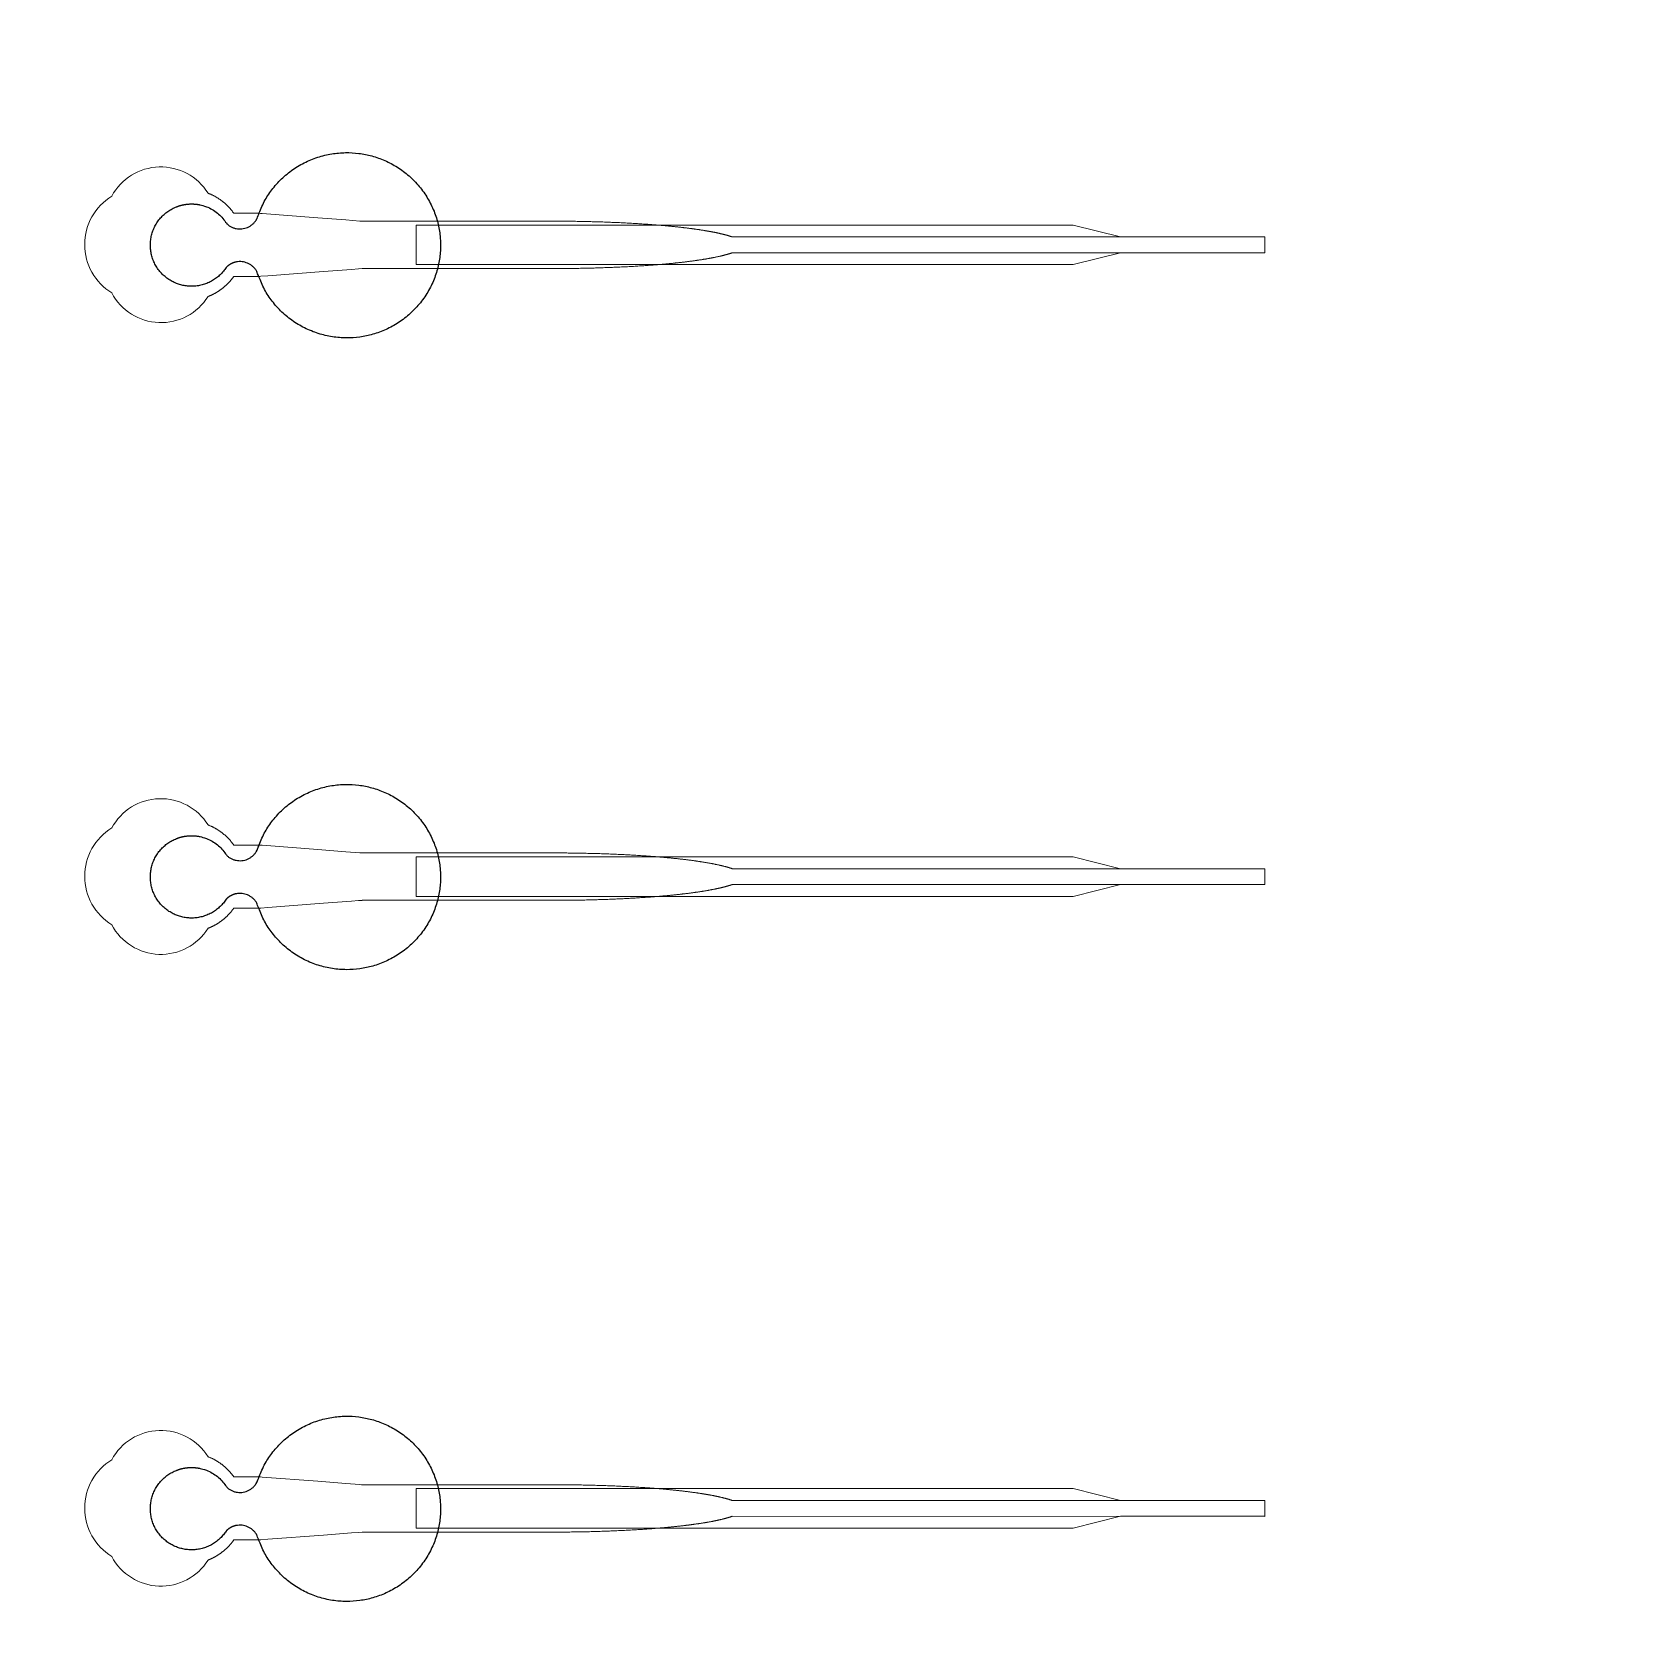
# Model space of a CAD drawing. Header units: inches. Extents: x -52997 to 52003, y -52254 to 52746.
# Drawn here: x 11659 to 16729, y -6398 to -1333 of the extents above; entities that cross this region are included whole.
import ezdxf

# ---------------------------------------------------------------- set-up
doc = ezdxf.new("R2010")
doc.units = ezdxf.units.IN
doc.header["$MEASUREMENT"] = 0
doc.layers.add('1', color=1, linetype='Continuous')
doc.layers.add('2', color=140, linetype='Continuous', lineweight=0)
doc.layers.add('3', color=90, linetype='Continuous', lineweight=0)

msp = doc.modelspace()

# ---------------------------------------------------------------- linework, layer by layer
at = {"layer": '1'}
for points in [[(-16283.4, -47485.7), (0, -47485.7), (16283.4, -47485.7, 5.999107)], [(-16250, -47285.7), (0, -47285.7), (16250, -47285.7, 5.986812)], [(-13685.8, -45485.7), (0, -45485.7), (13685.8, -45485.7, 6.794322)]]:
    msp.add_lwpolyline(points, format="xyb", close=True, dxfattribs=at)
msp.add_circle((-497.2, 245.8), 52500, dxfattribs=at)
for points in [[(12273.5, -2078.6), (12295.7, -2055.5), (12327.3, -2060.7), (12359, -2065.9), (12372.6, -2094.9), (12448, -2335.8), (12700, -2298.1), (12952, -2260.4), (12952.2, -2008.3), (12952.3, -1756.1), (12700.3, -1718.2), (12448.3, -1680.3), (12372.7, -1921.1), (12359.4, -1949.6), (12328.6, -1955.3), (12297.7, -1961.1), (12275.1, -1939.3), (12223.8, -1855.9), (12129.4, -1882), (12035, -1908.1), (12033.8, -2006), (12032.6, -2104), (12126.4, -2132.4), (12220.1, -2160.8), (12273.5, -2078.6)], [(12273.5, -4078.6), (12295.7, -4055.5), (12327.3, -4060.7), (12359, -4065.9), (12372.6, -4094.9), (12448, -4335.8), (12700, -4298.1), (12952, -4260.4), (12952.2, -4008.3), (12952.3, -3756.1), (12700.3, -3718.2), (12448.3, -3680.3), (12372.7, -3921.1), (12359.4, -3949.6), (12328.6, -3955.3), (12297.7, -3961.1), (12275.1, -3939.3), (12223.8, -3855.9), (12129.4, -3882), (12035, -3908.1), (12033.8, -4006), (12032.6, -4104), (12126.4, -4132.4), (12220.1, -4160.8), (12273.5, -4078.6)], [(12273.5, -6078.6), (12295.7, -6055.5), (12327.3, -6060.7), (12359, -6065.9), (12372.6, -6094.9), (12448, -6335.8), (12700, -6298.1), (12952, -6260.4), (12952.2, -6008.3), (12952.3, -5756.1), (12700.3, -5718.2), (12448.3, -5680.3), (12372.7, -5921.1), (12359.4, -5949.6), (12328.6, -5955.3), (12297.7, -5961.1), (12275.1, -5939.3), (12223.8, -5855.9), (12129.4, -5882), (12035, -5908.1), (12033.8, -6006), (12032.6, -6104), (12126.4, -6132.4), (12220.1, -6160.8), (12273.5, -6078.6)]]:
    msp.add_rational_spline(points, [1, 0.884783429184, 1, 0.884783429184, 1, 0.758252289935, 1, 0.758252289935, 1, 0.758252289935, 1, 0.758252289935, 1, 0.888941908896, 1, 0.888941908896, 1, 0.79946124759, 1, 0.79946124759, 1, 0.79946124759, 1, 0.79946124759, 1], degree=2, knots=[0, 0, 0, 0.969535, 0.969535, 1.939069, 1.939069, 3.359405, 3.359405, 4.779741, 4.779741, 6.200078, 6.200078, 7.620414, 7.620414, 8.571947, 8.571947, 9.52348, 9.52348, 10.812277, 10.812277, 12.101074, 12.101074, 13.389871, 13.389871, 14.678668, 14.678668, 14.678668], dxfattribs=at)
at = {"layer": '2'}
for points in [[(-16283.4, -47485.7), (0, -47485.7), (16283.4, -47485.7, 5.999107)], [(-16250, -47285.7), (0, -47285.7), (16250, -47285.7, 5.986812)], [(-13685.8, -45485.7), (0, -45485.7), (13685.8, -45485.7, 6.794322)], [(12216.2, -2170.4), (12216.5, -2170.3), (12217.4, -2170), (12218.2, -2169.7), (12219.1, -2169.3), (12219.9, -2169), (12220.8, -2168.6), (12221.6, -2168.3), (12222.5, -2167.9), (12223.3, -2167.5), (12224.2, -2167.2), (12225, -2166.8), (12225.9, -2166.4), (12226.7, -2166), (12227.6, -2165.6), (12228.5, -2165.2), (12229.3, -2164.8), (12230.2, -2164.4), (12231, -2163.9), (12231.9, -2163.5), (12232.7, -2163.1), (12233.6, -2162.6), (12234.5, -2162.2), (12235.3, -2161.7), (12236.2, -2161.3), (12237, -2160.8), (12237.9, -2160.3), (12238.8, -2159.9), (12239.6, -2159.4), (12240.5, -2158.9), (12241.3, -2158.4), (12242.2, -2157.9), (12243, -2157.4), (12243.9, -2156.9), (12244.7, -2156.4), (12245.6, -2155.8), (12246.4, -2155.3), (12247.3, -2154.8), (12248.1, -2154.2), (12249, -2153.7), (12249.8, -2153.1), (12250.6, -2152.6), (12251.5, -2152), (12252.3, -2151.4), (12253.1, -2150.9), (12254, -2150.3), (12254.8, -2149.7), (12255.6, -2149.1), (12256.5, -2148.5), (12257.3, -2147.9), (12258.1, -2147.3), (12258.9, -2146.7), (12259.7, -2146.1), (12260.5, -2145.5), (12261.3, -2144.8), (12262.2, -2144.2), (12263, -2143.6), (12263.8, -2142.9), (12264.5, -2142.3), (12265.3, -2141.7), (12266.1, -2141), (12266.9, -2140.4), (12267.7, -2139.7), (12268.5, -2139), (12269.2, -2138.4), (12270, -2137.7), (12270.8, -2137), (12271.5, -2136.3), (12272.3, -2135.7), (12273, -2135), (12273.8, -2134.3), (12274.5, -2133.6), (12275.3, -2132.9), (12276, -2132.2), (12276.7, -2131.5), (12277.5, -2130.8), (12278.2, -2130.1), (12278.9, -2129.3), (12279.6, -2128.6), (12280.3, -2127.9), (12281, -2127.2), (12281.7, -2126.4), (12282.4, -2125.7), (12283.1, -2125), (12283.8, -2124.3), (12284.4, -2123.5), (12285.1, -2122.8), (12285.8, -2122), (12286.4, -2121.3), (12287.1, -2120.5), (12287.7, -2119.8), (12288.3, -2119), (12289, -2118.3), (12289.6, -2117.5), (12290.2, -2116.8), (12290.8, -2116), (12291.5, -2115.3), (12292.1, -2114.5), (12292.7, -2113.7), (12293.2, -2113), (12293.8, -2112.2), (12294.4, -2111.4), (12295, -2110.7), (12295.5, -2109.9), (12296.1, -2109.1), (12296.7, -2108.4), (12297.2, -2107.6), (12297.7, -2106.8), (12341.3, -2106.8), (12363.1, -2106.8), (12374, -2106.8), (12376.8, -2106.8), (12378.1, -2106.8), (12378.2, -2106.8), (12378.2, -2106.8), (12378.2, -2106.8), (12378.2, -2106.8), (12378.2, -2106.8), (12378.3, -2106.8), (12378.6, -2106.8), (12379.3, -2106.7), (12380.7, -2106.6), (12383.5, -2106.4), (12405.5, -2104.7), (12582.2, -2091.2), (12670.5, -2084.4), (12692.6, -2082.7), (12703.6, -2081.9), (12704, -2081.8), (12704.1, -2081.8), (12704.1, -2081.8), (12704.1, -2081.8), (12704.2, -2081.8), (12704.6, -2081.8), (12965.1, -2081.8), (12971.4, -2081.8), (12984, -2081.8), (13084.5, -2081.8), (13285.5, -2081.8), (13298.1, -2081.8), (13304.3, -2081.8), (13307.5, -2081.8), (13309.1, -2081.8), (13309.4, -2081.8), (13309.6, -2081.8), (13309.7, -2081.8), (13309.8, -2081.8), (13309.8, -2081.8), (13309.8, -2081.8), (13310.4, -2081.8), (13315, -2081.8), (13319.6, -2081.8), (13324.2, -2081.8), (13328.8, -2081.8), (13333.5, -2081.8), (13338.1, -2081.7), (13342.8, -2081.7), (13347.5, -2081.7), (13352.2, -2081.6), (13356.9, -2081.6), (13361.6, -2081.6), (13366.3, -2081.5), (13371.1, -2081.4), (13375.8, -2081.4), (13380.6, -2081.3), (13385.3, -2081.2), (13390.1, -2081.2), (13394.9, -2081.1), (13399.6, -2081), (13404.4, -2080.9), (13409.2, -2080.8), (13414, -2080.7), (13418.8, -2080.6), (13423.6, -2080.5), (13428.5, -2080.3), (13433.3, -2080.2), (13438.1, -2080.1), (13442.9, -2080), (13447.8, -2079.8), (13452.6, -2079.7), (13457.4, -2079.5), (13462.3, -2079.4), (13467.1, -2079.2), (13471.9, -2079), (13476.8, -2078.9), (13481.6, -2078.7), (13486.4, -2078.5), (13491.2, -2078.3), (13496.1, -2078.1), (13500.9, -2077.9), (13505.7, -2077.7), (13510.5, -2077.5), (13515.3, -2077.3), (13520.1, -2077.1), (13524.9, -2076.8), (13529.7, -2076.6), (13534.5, -2076.4), (13539.2, -2076.1), (13544, -2075.9), (13548.7, -2075.6), (13553.5, -2075.4), (13558.2, -2075.1), (13562.9, -2074.8), (13567.6, -2074.6), (13572.3, -2074.3), (13577, -2074), (13581.7, -2073.7), (13586.3, -2073.4), (13591, -2073.1), (13595.6, -2072.8), (13600.2, -2072.5), (13604.8, -2072.1), (13609.4, -2071.8), (13611.6, -2071.6), (13613.9, -2071.5), (13616.2, -2071.3), (13618.5, -2071.1), (13620.7, -2071), (13623, -2070.8), (13625.2, -2070.6), (13627.5, -2070.5), (13629.7, -2070.3), (13631.9, -2070.1), (13634.2, -2069.9), (13636.4, -2069.7), (13638.6, -2069.6), (13640.8, -2069.4), (13643.1, -2069.2), (13645.3, -2069), (13647.5, -2068.8), (13649.6, -2068.6), (13651.8, -2068.5), (13654, -2068.3), (13656.2, -2068.1), (13658.4, -2067.9), (13660.5, -2067.7), (13662.7, -2067.5), (13664.8, -2067.3), (13667, -2067.1), (13669.1, -2066.9), (13671.2, -2066.7), (13673.4, -2066.5), (13675.5, -2066.3), (13677.6, -2066.1), (13679.7, -2065.9), (13681.8, -2065.7), (13683.9, -2065.5), (13686, -2065.3), (13688.1, -2065.1), (13690.1, -2064.8), (13692.2, -2064.6), (13694.2, -2064.4), (13696.3, -2064.2), (13698.3, -2064), (13700.4, -2063.8), (13702.4, -2063.5), (13704.4, -2063.3), (13706.4, -2063.1), (13708.4, -2062.9), (13710.4, -2062.7), (13712.4, -2062.4), (13714.4, -2062.2), (13716.4, -2062), (13718.3, -2061.8), (13720.3, -2061.5), (13722.2, -2061.3), (13724.2, -2061.1), (13726.1, -2060.8), (13728, -2060.6), (13729.9, -2060.4), (13731.9, -2060.1), (13733.8, -2059.9), (13735.6, -2059.7), (13737.5, -2059.4), (13739.4, -2059.2), (13741.3, -2058.9), (13743.1, -2058.7), (13745, -2058.5), (13746.8, -2058.2), (13748.6, -2058), (13750.5, -2057.7), (13752.3, -2057.5), (13754.1, -2057.2), (13755.9, -2057), (13757.7, -2056.7), (13759.4, -2056.5), (13761.2, -2056.2), (13763, -2056), (13764.7, -2055.7), (13766.4, -2055.5), (13768.2, -2055.2), (13769.9, -2055), (13771.6, -2054.7), (13773.3, -2054.5), (13775, -2054.2), (13776.7, -2053.9), (13778.4, -2053.7), (13780, -2053.4), (13781.7, -2053.2), (13783.3, -2052.9), (13784.9, -2052.6), (13786.6, -2052.4), (13788.2, -2052.1), (13789.8, -2051.8), (13791.4, -2051.6), (13793, -2051.3), (13794.5, -2051), (13796.1, -2050.8), (13797.7, -2050.5), (13799.2, -2050.2), (13800.7, -2050), (13802.3, -2049.7), (13803.8, -2049.4), (13805.3, -2049.1), (13806.8, -2048.9), (13808.2, -2048.6), (13809.7, -2048.3), (13811.2, -2048), (13812.6, -2047.8), (13814.1, -2047.5), (13815.5, -2047.2), (13816.9, -2046.9), (13818.3, -2046.6), (13819.7, -2046.4), (13821.1, -2046.1), (13822.5, -2045.8), (13823.8, -2045.5), (13825.2, -2045.2), (13826.5, -2044.9), (13827.9, -2044.7), (13829.2, -2044.4), (13830.5, -2044.1), (13831.8, -2043.8), (13833.1, -2043.5), (13834.4, -2043.2), (13835.6, -2043), (13836.9, -2042.7), (13838.2, -2042.4), (13839.4, -2042.1), (13840.6, -2041.8), (13841.8, -2041.5), (13843, -2041.2), (13844.2, -2040.9), (13845.4, -2040.6), (13846.6, -2040.3), (13847.7, -2040.1), (13848.9, -2039.8), (13850, -2039.5), (13851.2, -2039.2), (13852.3, -2038.9), (13853.4, -2038.6), (13854.5, -2038.3), (13855.5, -2038), (13856.6, -2037.7), (13857.7, -2037.4), (13858.7, -2037.1), (13859.8, -2036.8), (13860.8, -2036.5), (13861.8, -2036.2), (13862.8, -2035.9), (13863.8, -2035.6), (13864.8, -2035.3), (13865.8, -2035), (13866.7, -2034.7), (13867.7, -2034.4), (13868.6, -2034.1), (13869.5, -2033.8), (13870.5, -2033.5), (13871.4, -2033.2), (13872.3, -2032.9), (13873.1, -2032.6), (13874, -2032.3), (13875.4, -2031.9), (15561.1, -2032), (15561.1, -1981.8), (13875.5, -1981.8), (13875.2, -1981.7), (13874.4, -1981.4), (13873.5, -1981.1), (13872.6, -1980.8), (13871.7, -1980.5), (13870.8, -1980.2), (13869.9, -1979.9), (13869, -1979.6), (13868, -1979.3), (13867.1, -1979), (13866.1, -1978.7), (13865.1, -1978.4), (13864.2, -1978.1), (13863.2, -1977.8), (13862.2, -1977.5), (13861.1, -1977.2), (13860.1, -1976.9), (13859.1, -1976.6), (13858, -1976.3), (13857, -1976.1), (13855.9, -1975.8), (13854.8, -1975.5), (13853.7, -1975.2), (13852.6, -1974.9), (13851.5, -1974.6), (13850.4, -1974.3), (13849.2, -1974), (13848.1, -1973.7), (13846.9, -1973.4), (13845.8, -1973.1), (13844.6, -1972.8), (13843.4, -1972.5), (13842.2, -1972.2), (13841, -1971.9), (13839.7, -1971.7), (13838.5, -1971.4), (13837.3, -1971.1), (13836, -1970.8), (13834.7, -1970.5), (13833.5, -1970.2), (13832.2, -1969.9), (13830.9, -1969.6), (13829.6, -1969.4), (13828.2, -1969.1), (13826.9, -1968.8), (13825.6, -1968.5), (13824.2, -1968.2), (13822.8, -1967.9), (13821.5, -1967.7), (13820.1, -1967.4), (13818.7, -1967.1), (13817.3, -1966.8), (13815.8, -1966.5), (13814.4, -1966.3), (13813, -1966), (13811.5, -1965.7), (13810.1, -1965.4), (13808.6, -1965.1), (13807.1, -1964.9), (13805.6, -1964.6), (13804.1, -1964.3), (13802.6, -1964), (13801.1, -1963.8), (13799.5, -1963.5), (13798, -1963.2), (13796.5, -1963), (13794.9, -1962.7), (13793.3, -1962.4), (13791.7, -1962.2), (13790.1, -1961.9), (13788.5, -1961.6), (13786.9, -1961.4), (13785.3, -1961.1), (13783.7, -1960.8), (13782, -1960.6), (13780.4, -1960.3), (13778.7, -1960), (13777, -1959.8), (13775.4, -1959.5), (13773.7, -1959.3), (13772, -1959), (13770.3, -1958.7), (13768.5, -1958.5), (13766.8, -1958.2), (13765.1, -1958), (13763.3, -1957.7), (13761.6, -1957.5), (13759.8, -1957.2), (13758, -1957), (13756.2, -1956.7), (13754.4, -1956.5), (13752.6, -1956.2), (13750.8, -1956), (13749, -1955.7), (13747.2, -1955.5), (13745.3, -1955.2), (13743.5, -1955), (13741.6, -1954.8), (13739.8, -1954.5), (13737.9, -1954.3), (13736, -1954), (13734.1, -1953.8), (13732.2, -1953.6), (13730.3, -1953.3), (13728.4, -1953.1), (13726.5, -1952.9), (13724.6, -1952.6), (13722.6, -1952.4), (13720.7, -1952.2), (13718.7, -1951.9), (13716.8, -1951.7), (13714.8, -1951.5), (13712.8, -1951.3), (13710.8, -1951), (13708.8, -1950.8), (13706.8, -1950.6), (13704.8, -1950.4), (13702.8, -1950.2), (13700.8, -1949.9), (13698.8, -1949.7), (13696.7, -1949.5), (13694.7, -1949.3), (13692.6, -1949.1), (13690.6, -1948.9), (13688.5, -1948.7), (13686.4, -1948.4), (13684.3, -1948.2), (13682.3, -1948), (13680.2, -1947.8), (13678.1, -1947.6), (13675.9, -1947.4), (13673.8, -1947.2), (13671.7, -1947), (13669.6, -1946.8), (13667.5, -1946.6), (13665.3, -1946.4), (13663.2, -1946.2), (13661, -1946), (13658.9, -1945.8), (13656.7, -1945.6), (13654.5, -1945.4), (13652.3, -1945.3), (13650.2, -1945.1), (13648, -1944.9), (13645.8, -1944.7), (13643.6, -1944.5), (13641.4, -1944.3), (13639.2, -1944.1), (13637, -1944), (13634.7, -1943.8), (13632.5, -1943.6), (13630.3, -1943.4), (13628, -1943.2), (13625.8, -1943.1), (13623.6, -1942.9), (13621.3, -1942.7), (13619.1, -1942.6), (13616.8, -1942.4), (13614.5, -1942.2), (13612.3, -1942.1), (13607.7, -1941.7), (13603.1, -1941.4), (13598.6, -1941.1), (13594, -1940.8), (13589.3, -1940.5), (13584.7, -1940.2), (13580.1, -1939.9), (13575.4, -1939.6), (13570.7, -1939.3), (13566.1, -1939), (13561.4, -1938.7), (13556.7, -1938.5), (13551.9, -1938.2), (13547.2, -1937.9), (13542.5, -1937.7), (13537.7, -1937.5), (13533, -1937.2), (13528.2, -1937), (13523.4, -1936.7), (13518.7, -1936.5), (13513.9, -1936.3), (13509.1, -1936.1), (13504.3, -1935.9), (13499.5, -1935.7), (13494.7, -1935.5), (13489.9, -1935.3), (13485.1, -1935.1), (13480.3, -1934.9), (13475.5, -1934.7), (13470.7, -1934.6), (13465.9, -1934.4), (13461.1, -1934.3), (13456.3, -1934.1), (13451.4, -1933.9), (13446.6, -1933.8), (13441.8, -1933.7), (13437, -1933.5), (13432.2, -1933.4), (13427.4, -1933.3), (13422.7, -1933.2), (13417.9, -1933.1), (13413.1, -1932.9), (13408.3, -1932.8), (13403.6, -1932.8), (13398.8, -1932.7), (13394, -1932.6), (13389.3, -1932.5), (13384.6, -1932.4), (13379.8, -1932.3), (13375.1, -1932.3), (13370.4, -1932.2), (13365.7, -1932.2), (13361, -1932.1), (13356.3, -1932.1), (13351.7, -1932), (13347, -1932), (13342.3, -1931.9), (13337.7, -1931.9), (13333.1, -1931.9), (13328.5, -1931.9), (13323.9, -1931.9), (13321.6, -1931.8), (13321, -1931.8), (13320.7, -1931.8), (13320.6, -1931.8), (13320.4, -1931.8), (13318.8, -1931.8), (13312.4, -1931.8), (13299.7, -1931.8), (13248.7, -1931.8), (13044.8, -1931.8), (12993.8, -1931.8), (12968.3, -1931.8), (12961.9, -1931.8), (12960.3, -1931.8), (12704.5, -1931.8), (12704.1, -1931.8), (12704.1, -1931.8), (12704.1, -1931.8), (12704, -1931.8), (12703.9, -1931.8), (12703.6, -1931.8), (12702.2, -1931.7), (12696.7, -1931.3), (12652.5, -1927.9), (12564.2, -1921.1), (12387.6, -1907.6), (12382, -1907.1), (12379.3, -1906.9), (12378.6, -1906.9), (12378.2, -1906.8), (12378.2, -1906.8), (12378.2, -1906.8), (12378.2, -1906.8), (12378.2, -1906.8), (12378.1, -1906.8), (12378.1, -1906.8), (12377.8, -1906.8), (12375, -1906.8), (12369.6, -1906.8), (12358.7, -1906.8), (12336.9, -1906.8), (12315.1, -1906.8), (12304.2, -1906.8), (12298.8, -1906.8), (12298.1, -1906.8), (12297.9, -1906.8), (12297.8, -1906.8), (12297.8, -1906.8), (12297.8, -1906.8), (12297.7, -1906.8), (12297.7, -1906.8), (12297.3, -1906.2), (12296.5, -1905.1), (12295.7, -1904), (12294.9, -1902.9), (12294.1, -1901.8), (12293.2, -1900.6), (12292.4, -1899.5), (12291.5, -1898.4), (12290.6, -1897.3), (12289.7, -1896.2), (12288.8, -1895.1), (12287.9, -1894), (12286.9, -1892.9), (12286, -1891.8), (12285, -1890.7), (12284, -1889.6), (12283, -1888.5), (12282, -1887.5), (12281, -1886.4), (12280, -1885.3), (12279, -1884.3), (12277.9, -1883.2), (12276.8, -1882.2), (12275.8, -1881.1), (12274.7, -1880.1), (12273.6, -1879), (12272.5, -1878), (12271.3, -1877), (12270.2, -1876), (12269.1, -1875), (12267.9, -1874), (12266.7, -1873), (12265.6, -1872), (12264.4, -1871), (12263.2, -1870.1), (12262, -1869.1), (12260.7, -1868.2), (12259.5, -1867.2), (12258.3, -1866.3), (12257, -1865.4), (12255.8, -1864.5), (12254.5, -1863.6), (12253.2, -1862.7), (12251.9, -1861.8), (12250.6, -1861), (12249.3, -1860.1), (12248, -1859.3), (12246.7, -1858.4), (12245.4, -1857.6), (12244, -1856.8), (12242.7, -1856), (12241.3, -1855.2), (12240, -1854.4), (12238.6, -1853.6), (12237.3, -1852.9), (12235.9, -1852.1), (12234.5, -1851.4), (12233.1, -1850.7), (12231.7, -1850), (12230.3, -1849.3), (12228.9, -1848.6), (12227.5, -1848), (12226.1, -1847.3), (12224.7, -1846.7), (12223.2, -1846.1), (12221.8, -1845.5), (12220.4, -1844.9), (12219, -1844.3), (12217.5, -1843.7), (12216.3, -1843.2, 0.576044), (11911.7, -1852.6, 0.560065), (11911.7, -2159.1, 0.578435)], [(12216.2, -4170.4), (12216.5, -4170.3), (12217.4, -4170), (12218.2, -4169.7), (12219.1, -4169.3), (12219.9, -4169), (12220.8, -4168.6), (12221.6, -4168.3), (12222.5, -4167.9), (12223.3, -4167.5), (12224.2, -4167.2), (12225, -4166.8), (12225.9, -4166.4), (12226.7, -4166), (12227.6, -4165.6), (12228.5, -4165.2), (12229.3, -4164.8), (12230.2, -4164.4), (12231, -4163.9), (12231.9, -4163.5), (12232.7, -4163.1), (12233.6, -4162.6), (12234.5, -4162.2), (12235.3, -4161.7), (12236.2, -4161.3), (12237, -4160.8), (12237.9, -4160.3), (12238.8, -4159.9), (12239.6, -4159.4), (12240.5, -4158.9), (12241.3, -4158.4), (12242.2, -4157.9), (12243, -4157.4), (12243.9, -4156.9), (12244.7, -4156.4), (12245.6, -4155.8), (12246.4, -4155.3), (12247.3, -4154.8), (12248.1, -4154.2), (12249, -4153.7), (12249.8, -4153.1), (12250.6, -4152.6), (12251.5, -4152), (12252.3, -4151.4), (12253.1, -4150.9), (12254, -4150.3), (12254.8, -4149.7), (12255.6, -4149.1), (12256.5, -4148.5), (12257.3, -4147.9), (12258.1, -4147.3), (12258.9, -4146.7), (12259.7, -4146.1), (12260.5, -4145.5), (12261.3, -4144.8), (12262.2, -4144.2), (12263, -4143.6), (12263.8, -4142.9), (12264.5, -4142.3), (12265.3, -4141.7), (12266.1, -4141), (12266.9, -4140.4), (12267.7, -4139.7), (12268.5, -4139), (12269.2, -4138.4), (12270, -4137.7), (12270.8, -4137), (12271.5, -4136.3), (12272.3, -4135.7), (12273, -4135), (12273.8, -4134.3), (12274.5, -4133.6), (12275.3, -4132.9), (12276, -4132.2), (12276.7, -4131.5), (12277.5, -4130.8), (12278.2, -4130.1), (12278.9, -4129.3), (12279.6, -4128.6), (12280.3, -4127.9), (12281, -4127.2), (12281.7, -4126.4), (12282.4, -4125.7), (12283.1, -4125), (12283.8, -4124.3), (12284.4, -4123.5), (12285.1, -4122.8), (12285.8, -4122), (12286.4, -4121.3), (12287.1, -4120.5), (12287.7, -4119.8), (12288.3, -4119), (12289, -4118.3), (12289.6, -4117.5), (12290.2, -4116.8), (12290.8, -4116), (12291.5, -4115.3), (12292.1, -4114.5), (12292.7, -4113.7), (12293.2, -4113), (12293.8, -4112.2), (12294.4, -4111.4), (12295, -4110.7), (12295.5, -4109.9), (12296.1, -4109.1), (12296.7, -4108.4), (12297.2, -4107.6), (12297.7, -4106.8), (12341.3, -4106.8), (12363.1, -4106.8), (12374, -4106.8), (12376.8, -4106.8), (12378.1, -4106.8), (12378.2, -4106.8), (12378.2, -4106.8), (12378.2, -4106.8), (12378.2, -4106.8), (12378.2, -4106.8), (12378.3, -4106.8), (12378.6, -4106.8), (12379.3, -4106.7), (12380.7, -4106.6), (12383.5, -4106.4), (12405.5, -4104.7), (12582.2, -4091.2), (12670.5, -4084.4), (12692.6, -4082.7), (12703.6, -4081.9), (12704, -4081.8), (12704.1, -4081.8), (12704.1, -4081.8), (12704.1, -4081.8), (12704.2, -4081.8), (12704.6, -4081.8), (12965.1, -4081.8), (12971.4, -4081.8), (12984, -4081.8), (13084.5, -4081.8), (13285.5, -4081.8), (13298.1, -4081.8), (13304.3, -4081.8), (13307.5, -4081.8), (13309.1, -4081.8), (13309.4, -4081.8), (13309.6, -4081.8), (13309.7, -4081.8), (13309.8, -4081.8), (13309.8, -4081.8), (13309.8, -4081.8), (13310.4, -4081.8), (13315, -4081.8), (13319.6, -4081.8), (13324.2, -4081.8), (13328.8, -4081.8), (13333.5, -4081.8), (13338.1, -4081.7), (13342.8, -4081.7), (13347.5, -4081.7), (13352.2, -4081.6), (13356.9, -4081.6), (13361.6, -4081.6), (13366.3, -4081.5), (13371.1, -4081.4), (13375.8, -4081.4), (13380.6, -4081.3), (13385.3, -4081.2), (13390.1, -4081.2), (13394.9, -4081.1), (13399.6, -4081), (13404.4, -4080.9), (13409.2, -4080.8), (13414, -4080.7), (13418.8, -4080.6), (13423.6, -4080.5), (13428.5, -4080.3), (13433.3, -4080.2), (13438.1, -4080.1), (13442.9, -4080), (13447.8, -4079.8), (13452.6, -4079.7), (13457.4, -4079.5), (13462.3, -4079.4), (13467.1, -4079.2), (13471.9, -4079), (13476.8, -4078.9), (13481.6, -4078.7), (13486.4, -4078.5), (13491.2, -4078.3), (13496.1, -4078.1), (13500.9, -4077.9), (13505.7, -4077.7), (13510.5, -4077.5), (13515.3, -4077.3), (13520.1, -4077.1), (13524.9, -4076.8), (13529.7, -4076.6), (13534.5, -4076.4), (13539.2, -4076.1), (13544, -4075.9), (13548.7, -4075.6), (13553.5, -4075.4), (13558.2, -4075.1), (13562.9, -4074.8), (13567.6, -4074.6), (13572.3, -4074.3), (13577, -4074), (13581.7, -4073.7), (13586.3, -4073.4), (13591, -4073.1), (13595.6, -4072.8), (13600.2, -4072.5), (13604.8, -4072.1), (13609.4, -4071.8), (13611.6, -4071.6), (13613.9, -4071.5), (13616.2, -4071.3), (13618.5, -4071.1), (13620.7, -4071), (13623, -4070.8), (13625.2, -4070.6), (13627.5, -4070.5), (13629.7, -4070.3), (13631.9, -4070.1), (13634.2, -4069.9), (13636.4, -4069.7), (13638.6, -4069.6), (13640.8, -4069.4), (13643.1, -4069.2), (13645.3, -4069), (13647.5, -4068.8), (13649.6, -4068.6), (13651.8, -4068.5), (13654, -4068.3), (13656.2, -4068.1), (13658.4, -4067.9), (13660.5, -4067.7), (13662.7, -4067.5), (13664.8, -4067.3), (13667, -4067.1), (13669.1, -4066.9), (13671.2, -4066.7), (13673.4, -4066.5), (13675.5, -4066.3), (13677.6, -4066.1), (13679.7, -4065.9), (13681.8, -4065.7), (13683.9, -4065.5), (13686, -4065.3), (13688.1, -4065.1), (13690.1, -4064.8), (13692.2, -4064.6), (13694.2, -4064.4), (13696.3, -4064.2), (13698.3, -4064), (13700.4, -4063.8), (13702.4, -4063.5), (13704.4, -4063.3), (13706.4, -4063.1), (13708.4, -4062.9), (13710.4, -4062.7), (13712.4, -4062.4), (13714.4, -4062.2), (13716.4, -4062), (13718.3, -4061.8), (13720.3, -4061.5), (13722.2, -4061.3), (13724.2, -4061.1), (13726.1, -4060.8), (13728, -4060.6), (13729.9, -4060.4), (13731.9, -4060.1), (13733.8, -4059.9), (13735.6, -4059.7), (13737.5, -4059.4), (13739.4, -4059.2), (13741.3, -4058.9), (13743.1, -4058.7), (13745, -4058.5), (13746.8, -4058.2), (13748.6, -4058), (13750.5, -4057.7), (13752.3, -4057.5), (13754.1, -4057.2), (13755.9, -4057), (13757.7, -4056.7), (13759.4, -4056.5), (13761.2, -4056.2), (13763, -4056), (13764.7, -4055.7), (13766.4, -4055.5), (13768.2, -4055.2), (13769.9, -4055), (13771.6, -4054.7), (13773.3, -4054.5), (13775, -4054.2), (13776.7, -4053.9), (13778.4, -4053.7), (13780, -4053.4), (13781.7, -4053.2), (13783.3, -4052.9), (13784.9, -4052.6), (13786.6, -4052.4), (13788.2, -4052.1), (13789.8, -4051.8), (13791.4, -4051.6), (13793, -4051.3), (13794.5, -4051), (13796.1, -4050.8), (13797.7, -4050.5), (13799.2, -4050.2), (13800.7, -4050), (13802.3, -4049.7), (13803.8, -4049.4), (13805.3, -4049.1), (13806.8, -4048.9), (13808.2, -4048.6), (13809.7, -4048.3), (13811.2, -4048), (13812.6, -4047.8), (13814.1, -4047.5), (13815.5, -4047.2), (13816.9, -4046.9), (13818.3, -4046.6), (13819.7, -4046.4), (13821.1, -4046.1), (13822.5, -4045.8), (13823.8, -4045.5), (13825.2, -4045.2), (13826.5, -4044.9), (13827.9, -4044.7), (13829.2, -4044.4), (13830.5, -4044.1), (13831.8, -4043.8), (13833.1, -4043.5), (13834.4, -4043.2), (13835.6, -4043), (13836.9, -4042.7), (13838.2, -4042.4), (13839.4, -4042.1), (13840.6, -4041.8), (13841.8, -4041.5), (13843, -4041.2), (13844.2, -4040.9), (13845.4, -4040.6), (13846.6, -4040.3), (13847.7, -4040.1), (13848.9, -4039.8), (13850, -4039.5), (13851.2, -4039.2), (13852.3, -4038.9), (13853.4, -4038.6), (13854.5, -4038.3), (13855.5, -4038), (13856.6, -4037.7), (13857.7, -4037.4), (13858.7, -4037.1), (13859.8, -4036.8), (13860.8, -4036.5), (13861.8, -4036.2), (13862.8, -4035.9), (13863.8, -4035.6), (13864.8, -4035.3), (13865.8, -4035), (13866.7, -4034.7), (13867.7, -4034.4), (13868.6, -4034.1), (13869.5, -4033.8), (13870.5, -4033.5), (13871.4, -4033.2), (13872.3, -4032.9), (13873.1, -4032.6), (13874, -4032.3), (13875.4, -4031.9), (15561.1, -4032), (15561.1, -3981.8), (13875.5, -3981.8), (13875.2, -3981.7), (13874.4, -3981.4), (13873.5, -3981.1), (13872.6, -3980.8), (13871.7, -3980.5), (13870.8, -3980.2), (13869.9, -3979.9), (13869, -3979.6), (13868, -3979.3), (13867.1, -3979), (13866.1, -3978.7), (13865.1, -3978.4), (13864.2, -3978.1), (13863.2, -3977.8), (13862.2, -3977.5), (13861.1, -3977.2), (13860.1, -3976.9), (13859.1, -3976.6), (13858, -3976.3), (13857, -3976.1), (13855.9, -3975.8), (13854.8, -3975.5), (13853.7, -3975.2), (13852.6, -3974.9), (13851.5, -3974.6), (13850.4, -3974.3), (13849.2, -3974), (13848.1, -3973.7), (13846.9, -3973.4), (13845.8, -3973.1), (13844.6, -3972.8), (13843.4, -3972.5), (13842.2, -3972.2), (13841, -3971.9), (13839.7, -3971.7), (13838.5, -3971.4), (13837.3, -3971.1), (13836, -3970.8), (13834.7, -3970.5), (13833.5, -3970.2), (13832.2, -3969.9), (13830.9, -3969.6), (13829.6, -3969.4), (13828.2, -3969.1), (13826.9, -3968.8), (13825.6, -3968.5), (13824.2, -3968.2), (13822.8, -3967.9), (13821.5, -3967.7), (13820.1, -3967.4), (13818.7, -3967.1), (13817.3, -3966.8), (13815.8, -3966.5), (13814.4, -3966.3), (13813, -3966), (13811.5, -3965.7), (13810.1, -3965.4), (13808.6, -3965.1), (13807.1, -3964.9), (13805.6, -3964.6), (13804.1, -3964.3), (13802.6, -3964), (13801.1, -3963.8), (13799.5, -3963.5), (13798, -3963.2), (13796.5, -3963), (13794.9, -3962.7), (13793.3, -3962.4), (13791.7, -3962.2), (13790.1, -3961.9), (13788.5, -3961.6), (13786.9, -3961.4), (13785.3, -3961.1), (13783.7, -3960.8), (13782, -3960.6), (13780.4, -3960.3), (13778.7, -3960), (13777, -3959.8), (13775.4, -3959.5), (13773.7, -3959.3), (13772, -3959), (13770.3, -3958.7), (13768.5, -3958.5), (13766.8, -3958.2), (13765.1, -3958), (13763.3, -3957.7), (13761.6, -3957.5), (13759.8, -3957.2), (13758, -3957), (13756.2, -3956.7), (13754.4, -3956.5), (13752.6, -3956.2), (13750.8, -3956), (13749, -3955.7), (13747.2, -3955.5), (13745.3, -3955.2), (13743.5, -3955), (13741.6, -3954.8), (13739.8, -3954.5), (13737.9, -3954.3), (13736, -3954), (13734.1, -3953.8), (13732.2, -3953.6), (13730.3, -3953.3), (13728.4, -3953.1), (13726.5, -3952.9), (13724.6, -3952.6), (13722.6, -3952.4), (13720.7, -3952.2), (13718.7, -3951.9), (13716.8, -3951.7), (13714.8, -3951.5), (13712.8, -3951.3), (13710.8, -3951), (13708.8, -3950.8), (13706.8, -3950.6), (13704.8, -3950.4), (13702.8, -3950.2), (13700.8, -3949.9), (13698.8, -3949.7), (13696.7, -3949.5), (13694.7, -3949.3), (13692.6, -3949.1), (13690.6, -3948.9), (13688.5, -3948.7), (13686.4, -3948.4), (13684.3, -3948.2), (13682.3, -3948), (13680.2, -3947.8), (13678.1, -3947.6), (13675.9, -3947.4), (13673.8, -3947.2), (13671.7, -3947), (13669.6, -3946.8), (13667.5, -3946.6), (13665.3, -3946.4), (13663.2, -3946.2), (13661, -3946), (13658.9, -3945.8), (13656.7, -3945.6), (13654.5, -3945.4), (13652.3, -3945.3), (13650.2, -3945.1), (13648, -3944.9), (13645.8, -3944.7), (13643.6, -3944.5), (13641.4, -3944.3), (13639.2, -3944.1), (13637, -3944), (13634.7, -3943.8), (13632.5, -3943.6), (13630.3, -3943.4), (13628, -3943.2), (13625.8, -3943.1), (13623.6, -3942.9), (13621.3, -3942.7), (13619.1, -3942.6), (13616.8, -3942.4), (13614.5, -3942.2), (13612.3, -3942.1), (13607.7, -3941.7), (13603.1, -3941.4), (13598.6, -3941.1), (13594, -3940.8), (13589.3, -3940.5), (13584.7, -3940.2), (13580.1, -3939.9), (13575.4, -3939.6), (13570.7, -3939.3), (13566.1, -3939), (13561.4, -3938.7), (13556.7, -3938.5), (13551.9, -3938.2), (13547.2, -3937.9), (13542.5, -3937.7), (13537.7, -3937.5), (13533, -3937.2), (13528.2, -3937), (13523.4, -3936.7), (13518.7, -3936.5), (13513.9, -3936.3), (13509.1, -3936.1), (13504.3, -3935.9), (13499.5, -3935.7), (13494.7, -3935.5), (13489.9, -3935.3), (13485.1, -3935.1), (13480.3, -3934.9), (13475.5, -3934.7), (13470.7, -3934.6), (13465.9, -3934.4), (13461.1, -3934.3), (13456.3, -3934.1), (13451.4, -3933.9), (13446.6, -3933.8), (13441.8, -3933.7), (13437, -3933.5), (13432.2, -3933.4), (13427.4, -3933.3), (13422.7, -3933.2), (13417.9, -3933.1), (13413.1, -3932.9), (13408.3, -3932.8), (13403.6, -3932.8), (13398.8, -3932.7), (13394, -3932.6), (13389.3, -3932.5), (13384.6, -3932.4), (13379.8, -3932.3), (13375.1, -3932.3), (13370.4, -3932.2), (13365.7, -3932.2), (13361, -3932.1), (13356.3, -3932.1), (13351.7, -3932), (13347, -3932), (13342.3, -3931.9), (13337.7, -3931.9), (13333.1, -3931.9), (13328.5, -3931.9), (13323.9, -3931.9), (13321.6, -3931.8), (13321, -3931.8), (13320.7, -3931.8), (13320.6, -3931.8), (13320.4, -3931.8), (13318.8, -3931.8), (13312.4, -3931.8), (13299.7, -3931.8), (13248.7, -3931.8), (13044.8, -3931.8), (12993.8, -3931.8), (12968.3, -3931.8), (12961.9, -3931.8), (12960.3, -3931.8), (12704.5, -3931.8), (12704.1, -3931.8), (12704.1, -3931.8), (12704.1, -3931.8), (12704, -3931.8), (12703.9, -3931.8), (12703.6, -3931.8), (12702.2, -3931.7), (12696.7, -3931.3), (12652.5, -3927.9), (12564.2, -3921.1), (12387.6, -3907.6), (12382, -3907.1), (12379.3, -3906.9), (12378.6, -3906.9), (12378.2, -3906.8), (12378.2, -3906.8), (12378.2, -3906.8), (12378.2, -3906.8), (12378.2, -3906.8), (12378.1, -3906.8), (12378.1, -3906.8), (12377.8, -3906.8), (12375, -3906.8), (12369.6, -3906.8), (12358.7, -3906.8), (12336.9, -3906.8), (12315.1, -3906.8), (12304.2, -3906.8), (12298.8, -3906.8), (12298.1, -3906.8), (12297.9, -3906.8), (12297.8, -3906.8), (12297.8, -3906.8), (12297.8, -3906.8), (12297.7, -3906.8), (12297.7, -3906.8), (12297.3, -3906.2), (12296.5, -3905.1), (12295.7, -3904), (12294.9, -3902.9), (12294.1, -3901.8), (12293.2, -3900.6), (12292.4, -3899.5), (12291.5, -3898.4), (12290.6, -3897.3), (12289.7, -3896.2), (12288.8, -3895.1), (12287.9, -3894), (12286.9, -3892.9), (12286, -3891.8), (12285, -3890.7), (12284, -3889.6), (12283, -3888.5), (12282, -3887.5), (12281, -3886.4), (12280, -3885.3), (12279, -3884.3), (12277.9, -3883.2), (12276.8, -3882.2), (12275.8, -3881.1), (12274.7, -3880.1), (12273.6, -3879), (12272.5, -3878), (12271.3, -3877), (12270.2, -3876), (12269.1, -3875), (12267.9, -3874), (12266.7, -3873), (12265.6, -3872), (12264.4, -3871), (12263.2, -3870.1), (12262, -3869.1), (12260.7, -3868.2), (12259.5, -3867.2), (12258.3, -3866.3), (12257, -3865.4), (12255.8, -3864.5), (12254.5, -3863.6), (12253.2, -3862.7), (12251.9, -3861.8), (12250.6, -3861), (12249.3, -3860.1), (12248, -3859.3), (12246.7, -3858.4), (12245.4, -3857.6), (12244, -3856.8), (12242.7, -3856), (12241.3, -3855.2), (12240, -3854.4), (12238.6, -3853.6), (12237.3, -3852.9), (12235.9, -3852.1), (12234.5, -3851.4), (12233.1, -3850.7), (12231.7, -3850), (12230.3, -3849.3), (12228.9, -3848.6), (12227.5, -3848), (12226.1, -3847.3), (12224.7, -3846.7), (12223.2, -3846.1), (12221.8, -3845.5), (12220.4, -3844.9), (12219, -3844.3), (12217.5, -3843.7), (12216.3, -3843.2, 0.576044), (11911.7, -3852.6, 0.560065), (11911.7, -4159.1, 0.578435)], [(12216.2, -6170.4), (12216.5, -6170.3), (12217.4, -6170), (12218.2, -6169.7), (12219.1, -6169.3), (12219.9, -6169), (12220.8, -6168.6), (12221.6, -6168.3), (12222.5, -6167.9), (12223.3, -6167.5), (12224.2, -6167.2), (12225, -6166.8), (12225.9, -6166.4), (12226.7, -6166), (12227.6, -6165.6), (12228.5, -6165.2), (12229.3, -6164.8), (12230.2, -6164.4), (12231, -6163.9), (12231.9, -6163.5), (12232.7, -6163.1), (12233.6, -6162.6), (12234.5, -6162.2), (12235.3, -6161.7), (12236.2, -6161.3), (12237, -6160.8), (12237.9, -6160.3), (12238.8, -6159.9), (12239.6, -6159.4), (12240.5, -6158.9), (12241.3, -6158.4), (12242.2, -6157.9), (12243, -6157.4), (12243.9, -6156.9), (12244.7, -6156.4), (12245.6, -6155.8), (12246.4, -6155.3), (12247.3, -6154.8), (12248.1, -6154.2), (12249, -6153.7), (12249.8, -6153.1), (12250.6, -6152.6), (12251.5, -6152), (12252.3, -6151.4), (12253.1, -6150.9), (12254, -6150.3), (12254.8, -6149.7), (12255.6, -6149.1), (12256.5, -6148.5), (12257.3, -6147.9), (12258.1, -6147.3), (12258.9, -6146.7), (12259.7, -6146.1), (12260.5, -6145.5), (12261.3, -6144.8), (12262.2, -6144.2), (12263, -6143.6), (12263.8, -6142.9), (12264.5, -6142.3), (12265.3, -6141.7), (12266.1, -6141), (12266.9, -6140.4), (12267.7, -6139.7), (12268.5, -6139), (12269.2, -6138.4), (12270, -6137.7), (12270.8, -6137), (12271.5, -6136.3), (12272.3, -6135.7), (12273, -6135), (12273.8, -6134.3), (12274.5, -6133.6), (12275.3, -6132.9), (12276, -6132.2), (12276.7, -6131.5), (12277.5, -6130.8), (12278.2, -6130.1), (12278.9, -6129.3), (12279.6, -6128.6), (12280.3, -6127.9), (12281, -6127.2), (12281.7, -6126.4), (12282.4, -6125.7), (12283.1, -6125), (12283.8, -6124.3), (12284.4, -6123.5), (12285.1, -6122.8), (12285.8, -6122), (12286.4, -6121.3), (12287.1, -6120.5), (12287.7, -6119.8), (12288.3, -6119), (12289, -6118.3), (12289.6, -6117.5), (12290.2, -6116.8), (12290.8, -6116), (12291.5, -6115.3), (12292.1, -6114.5), (12292.7, -6113.7), (12293.2, -6113), (12293.8, -6112.2), (12294.4, -6111.4), (12295, -6110.7), (12295.5, -6109.9), (12296.1, -6109.1), (12296.7, -6108.4), (12297.2, -6107.6), (12297.7, -6106.8), (12341.3, -6106.8), (12363.1, -6106.8), (12374, -6106.8), (12376.8, -6106.8), (12378.1, -6106.8), (12378.2, -6106.8), (12378.2, -6106.8), (12378.2, -6106.8), (12378.2, -6106.8), (12378.2, -6106.8), (12378.3, -6106.8), (12378.6, -6106.8), (12379.3, -6106.7), (12380.7, -6106.6), (12383.5, -6106.4), (12405.5, -6104.7), (12582.2, -6091.2), (12670.5, -6084.4), (12692.6, -6082.7), (12703.6, -6081.9), (12704, -6081.8), (12704.1, -6081.8), (12704.1, -6081.8), (12704.1, -6081.8), (12704.2, -6081.8), (12704.6, -6081.8), (12965.1, -6081.8), (12971.4, -6081.8), (12984, -6081.8), (13084.5, -6081.8), (13285.5, -6081.8), (13298.1, -6081.8), (13304.3, -6081.8), (13307.5, -6081.8), (13309.1, -6081.8), (13309.4, -6081.8), (13309.6, -6081.8), (13309.7, -6081.8), (13309.8, -6081.8), (13309.8, -6081.8), (13309.8, -6081.8), (13310.4, -6081.8), (13315, -6081.8), (13319.6, -6081.8), (13324.2, -6081.8), (13328.8, -6081.8), (13333.5, -6081.8), (13338.1, -6081.7), (13342.8, -6081.7), (13347.5, -6081.7), (13352.2, -6081.6), (13356.9, -6081.6), (13361.6, -6081.6), (13366.3, -6081.5), (13371.1, -6081.4), (13375.8, -6081.4), (13380.6, -6081.3), (13385.3, -6081.2), (13390.1, -6081.2), (13394.9, -6081.1), (13399.6, -6081), (13404.4, -6080.9), (13409.2, -6080.8), (13414, -6080.7), (13418.8, -6080.6), (13423.6, -6080.5), (13428.5, -6080.3), (13433.3, -6080.2), (13438.1, -6080.1), (13442.9, -6080), (13447.8, -6079.8), (13452.6, -6079.7), (13457.4, -6079.5), (13462.3, -6079.4), (13467.1, -6079.2), (13471.9, -6079), (13476.8, -6078.9), (13481.6, -6078.7), (13486.4, -6078.5), (13491.2, -6078.3), (13496.1, -6078.1), (13500.9, -6077.9), (13505.7, -6077.7), (13510.5, -6077.5), (13515.3, -6077.3), (13520.1, -6077.1), (13524.9, -6076.8), (13529.7, -6076.6), (13534.5, -6076.4), (13539.2, -6076.1), (13544, -6075.9), (13548.7, -6075.6), (13553.5, -6075.4), (13558.2, -6075.1), (13562.9, -6074.8), (13567.6, -6074.6), (13572.3, -6074.3), (13577, -6074), (13581.7, -6073.7), (13586.3, -6073.4), (13591, -6073.1), (13595.6, -6072.8), (13600.2, -6072.5), (13604.8, -6072.1), (13609.4, -6071.8), (13611.6, -6071.6), (13613.9, -6071.5), (13616.2, -6071.3), (13618.5, -6071.1), (13620.7, -6071), (13623, -6070.8), (13625.2, -6070.6), (13627.5, -6070.5), (13629.7, -6070.3), (13631.9, -6070.1), (13634.2, -6069.9), (13636.4, -6069.7), (13638.6, -6069.6), (13640.8, -6069.4), (13643.1, -6069.2), (13645.3, -6069), (13647.5, -6068.8), (13649.6, -6068.6), (13651.8, -6068.5), (13654, -6068.3), (13656.2, -6068.1), (13658.4, -6067.9), (13660.5, -6067.7), (13662.7, -6067.5), (13664.8, -6067.3), (13667, -6067.1), (13669.1, -6066.9), (13671.2, -6066.7), (13673.4, -6066.5), (13675.5, -6066.3), (13677.6, -6066.1), (13679.7, -6065.9), (13681.8, -6065.7), (13683.9, -6065.5), (13686, -6065.3), (13688.1, -6065.1), (13690.1, -6064.8), (13692.2, -6064.6), (13694.2, -6064.4), (13696.3, -6064.2), (13698.3, -6064), (13700.4, -6063.8), (13702.4, -6063.5), (13704.4, -6063.3), (13706.4, -6063.1), (13708.4, -6062.9), (13710.4, -6062.7), (13712.4, -6062.4), (13714.4, -6062.2), (13716.4, -6062), (13718.3, -6061.8), (13720.3, -6061.5), (13722.2, -6061.3), (13724.2, -6061.1), (13726.1, -6060.8), (13728, -6060.6), (13729.9, -6060.4), (13731.9, -6060.1), (13733.8, -6059.9), (13735.6, -6059.7), (13737.5, -6059.4), (13739.4, -6059.2), (13741.3, -6058.9), (13743.1, -6058.7), (13745, -6058.5), (13746.8, -6058.2), (13748.6, -6058), (13750.5, -6057.7), (13752.3, -6057.5), (13754.1, -6057.2), (13755.9, -6057), (13757.7, -6056.7), (13759.4, -6056.5), (13761.2, -6056.2), (13763, -6056), (13764.7, -6055.7), (13766.4, -6055.5), (13768.2, -6055.2), (13769.9, -6055), (13771.6, -6054.7), (13773.3, -6054.5), (13775, -6054.2), (13776.7, -6053.9), (13778.4, -6053.7), (13780, -6053.4), (13781.7, -6053.2), (13783.3, -6052.9), (13784.9, -6052.6), (13786.6, -6052.4), (13788.2, -6052.1), (13789.8, -6051.8), (13791.4, -6051.6), (13793, -6051.3), (13794.5, -6051), (13796.1, -6050.8), (13797.7, -6050.5), (13799.2, -6050.2), (13800.7, -6050), (13802.3, -6049.7), (13803.8, -6049.4), (13805.3, -6049.1), (13806.8, -6048.9), (13808.2, -6048.6), (13809.7, -6048.3), (13811.2, -6048), (13812.6, -6047.8), (13814.1, -6047.5), (13815.5, -6047.2), (13816.9, -6046.9), (13818.3, -6046.6), (13819.7, -6046.4), (13821.1, -6046.1), (13822.5, -6045.8), (13823.8, -6045.5), (13825.2, -6045.2), (13826.5, -6044.9), (13827.9, -6044.7), (13829.2, -6044.4), (13830.5, -6044.1), (13831.8, -6043.8), (13833.1, -6043.5), (13834.4, -6043.2), (13835.6, -6043), (13836.9, -6042.7), (13838.2, -6042.4), (13839.4, -6042.1), (13840.6, -6041.8), (13841.8, -6041.5), (13843, -6041.2), (13844.2, -6040.9), (13845.4, -6040.6), (13846.6, -6040.3), (13847.7, -6040.1), (13848.9, -6039.8), (13850, -6039.5), (13851.2, -6039.2), (13852.3, -6038.9), (13853.4, -6038.6), (13854.5, -6038.3), (13855.5, -6038), (13856.6, -6037.7), (13857.7, -6037.4), (13858.7, -6037.1), (13859.8, -6036.8), (13860.8, -6036.5), (13861.8, -6036.2), (13862.8, -6035.9), (13863.8, -6035.6), (13864.8, -6035.3), (13865.8, -6035), (13866.7, -6034.7), (13867.7, -6034.4), (13868.6, -6034.1), (13869.5, -6033.8), (13870.5, -6033.5), (13871.4, -6033.2), (13872.3, -6032.9), (13873.1, -6032.6), (13874, -6032.3), (13875.4, -6031.9), (15561.1, -6032), (15561.1, -5981.8), (13875.5, -5981.8), (13875.2, -5981.7), (13874.4, -5981.4), (13873.5, -5981.1), (13872.6, -5980.8), (13871.7, -5980.5), (13870.8, -5980.2), (13869.9, -5979.9), (13869, -5979.6), (13868, -5979.3), (13867.1, -5979), (13866.1, -5978.7), (13865.1, -5978.4), (13864.2, -5978.1), (13863.2, -5977.8), (13862.2, -5977.5), (13861.1, -5977.2), (13860.1, -5976.9), (13859.1, -5976.6), (13858, -5976.3), (13857, -5976.1), (13855.9, -5975.8), (13854.8, -5975.5), (13853.7, -5975.2), (13852.6, -5974.9), (13851.5, -5974.6), (13850.4, -5974.3), (13849.2, -5974), (13848.1, -5973.7), (13846.9, -5973.4), (13845.8, -5973.1), (13844.6, -5972.8), (13843.4, -5972.5), (13842.2, -5972.2), (13841, -5971.9), (13839.7, -5971.7), (13838.5, -5971.4), (13837.3, -5971.1), (13836, -5970.8), (13834.7, -5970.5), (13833.5, -5970.2), (13832.2, -5969.9), (13830.9, -5969.6), (13829.6, -5969.4), (13828.2, -5969.1), (13826.9, -5968.8), (13825.6, -5968.5), (13824.2, -5968.2), (13822.8, -5967.9), (13821.5, -5967.7), (13820.1, -5967.4), (13818.7, -5967.1), (13817.3, -5966.8), (13815.8, -5966.5), (13814.4, -5966.3), (13813, -5966), (13811.5, -5965.7), (13810.1, -5965.4), (13808.6, -5965.1), (13807.1, -5964.9), (13805.6, -5964.6), (13804.1, -5964.3), (13802.6, -5964), (13801.1, -5963.8), (13799.5, -5963.5), (13798, -5963.2), (13796.5, -5963), (13794.9, -5962.7), (13793.3, -5962.4), (13791.7, -5962.2), (13790.1, -5961.9), (13788.5, -5961.6), (13786.9, -5961.4), (13785.3, -5961.1), (13783.7, -5960.8), (13782, -5960.6), (13780.4, -5960.3), (13778.7, -5960), (13777, -5959.8), (13775.4, -5959.5), (13773.7, -5959.3), (13772, -5959), (13770.3, -5958.7), (13768.5, -5958.5), (13766.8, -5958.2), (13765.1, -5958), (13763.3, -5957.7), (13761.6, -5957.5), (13759.8, -5957.2), (13758, -5957), (13756.2, -5956.7), (13754.4, -5956.5), (13752.6, -5956.2), (13750.8, -5956), (13749, -5955.7), (13747.2, -5955.5), (13745.3, -5955.2), (13743.5, -5955), (13741.6, -5954.8), (13739.8, -5954.5), (13737.9, -5954.3), (13736, -5954), (13734.1, -5953.8), (13732.2, -5953.6), (13730.3, -5953.3), (13728.4, -5953.1), (13726.5, -5952.9), (13724.6, -5952.6), (13722.6, -5952.4), (13720.7, -5952.2), (13718.7, -5951.9), (13716.8, -5951.7), (13714.8, -5951.5), (13712.8, -5951.3), (13710.8, -5951), (13708.8, -5950.8), (13706.8, -5950.6), (13704.8, -5950.4), (13702.8, -5950.2), (13700.8, -5949.9), (13698.8, -5949.7), (13696.7, -5949.5), (13694.7, -5949.3), (13692.6, -5949.1), (13690.6, -5948.9), (13688.5, -5948.7), (13686.4, -5948.4), (13684.3, -5948.2), (13682.3, -5948), (13680.2, -5947.8), (13678.1, -5947.6), (13675.9, -5947.4), (13673.8, -5947.2), (13671.7, -5947), (13669.6, -5946.8), (13667.5, -5946.6), (13665.3, -5946.4), (13663.2, -5946.2), (13661, -5946), (13658.9, -5945.8), (13656.7, -5945.6), (13654.5, -5945.4), (13652.3, -5945.3), (13650.2, -5945.1), (13648, -5944.9), (13645.8, -5944.7), (13643.6, -5944.5), (13641.4, -5944.3), (13639.2, -5944.1), (13637, -5944), (13634.7, -5943.8), (13632.5, -5943.6), (13630.3, -5943.4), (13628, -5943.2), (13625.8, -5943.1), (13623.6, -5942.9), (13621.3, -5942.7), (13619.1, -5942.6), (13616.8, -5942.4), (13614.5, -5942.2), (13612.3, -5942.1), (13607.7, -5941.7), (13603.1, -5941.4), (13598.6, -5941.1), (13594, -5940.8), (13589.3, -5940.5), (13584.7, -5940.2), (13580.1, -5939.9), (13575.4, -5939.6), (13570.7, -5939.3), (13566.1, -5939), (13561.4, -5938.7), (13556.7, -5938.5), (13551.9, -5938.2), (13547.2, -5937.9), (13542.5, -5937.7), (13537.7, -5937.5), (13533, -5937.2), (13528.2, -5937), (13523.4, -5936.7), (13518.7, -5936.5), (13513.9, -5936.3), (13509.1, -5936.1), (13504.3, -5935.9), (13499.5, -5935.7), (13494.7, -5935.5), (13489.9, -5935.3), (13485.1, -5935.1), (13480.3, -5934.9), (13475.5, -5934.7), (13470.7, -5934.6), (13465.9, -5934.4), (13461.1, -5934.3), (13456.3, -5934.1), (13451.4, -5933.9), (13446.6, -5933.8), (13441.8, -5933.7), (13437, -5933.5), (13432.2, -5933.4), (13427.4, -5933.3), (13422.7, -5933.2), (13417.9, -5933.1), (13413.1, -5932.9), (13408.3, -5932.8), (13403.6, -5932.8), (13398.8, -5932.7), (13394, -5932.6), (13389.3, -5932.5), (13384.6, -5932.4), (13379.8, -5932.3), (13375.1, -5932.3), (13370.4, -5932.2), (13365.7, -5932.2), (13361, -5932.1), (13356.3, -5932.1), (13351.7, -5932), (13347, -5932), (13342.3, -5931.9), (13337.7, -5931.9), (13333.1, -5931.9), (13328.5, -5931.9), (13323.9, -5931.9), (13321.6, -5931.8), (13321, -5931.8), (13320.7, -5931.8), (13320.6, -5931.8), (13320.4, -5931.8), (13318.8, -5931.8), (13312.4, -5931.8), (13299.7, -5931.8), (13248.7, -5931.8), (13044.8, -5931.8), (12993.8, -5931.8), (12968.3, -5931.8), (12961.9, -5931.8), (12960.3, -5931.8), (12704.5, -5931.8), (12704.1, -5931.8), (12704.1, -5931.8), (12704.1, -5931.8), (12704, -5931.8), (12703.9, -5931.8), (12703.6, -5931.8), (12702.2, -5931.7), (12696.7, -5931.3), (12652.5, -5927.9), (12564.2, -5921.1), (12387.6, -5907.6), (12382, -5907.1), (12379.3, -5906.9), (12378.6, -5906.9), (12378.2, -5906.8), (12378.2, -5906.8), (12378.2, -5906.8), (12378.2, -5906.8), (12378.2, -5906.8), (12378.1, -5906.8), (12378.1, -5906.8), (12377.8, -5906.8), (12375, -5906.8), (12369.6, -5906.8), (12358.7, -5906.8), (12336.9, -5906.8), (12315.1, -5906.8), (12304.2, -5906.8), (12298.8, -5906.8), (12298.1, -5906.8), (12297.9, -5906.8), (12297.8, -5906.8), (12297.8, -5906.8), (12297.8, -5906.8), (12297.7, -5906.8), (12297.7, -5906.8), (12297.3, -5906.2), (12296.5, -5905.1), (12295.7, -5904), (12294.9, -5902.9), (12294.1, -5901.8), (12293.2, -5900.6), (12292.4, -5899.5), (12291.5, -5898.4), (12290.6, -5897.3), (12289.7, -5896.2), (12288.8, -5895.1), (12287.9, -5894), (12286.9, -5892.9), (12286, -5891.8), (12285, -5890.7), (12284, -5889.6), (12283, -5888.5), (12282, -5887.5), (12281, -5886.4), (12280, -5885.3), (12279, -5884.3), (12277.9, -5883.2), (12276.8, -5882.2), (12275.8, -5881.1), (12274.7, -5880.1), (12273.6, -5879), (12272.5, -5878), (12271.3, -5877), (12270.2, -5876), (12269.1, -5875), (12267.9, -5874), (12266.7, -5873), (12265.6, -5872), (12264.4, -5871), (12263.2, -5870.1), (12262, -5869.1), (12260.7, -5868.2), (12259.5, -5867.2), (12258.3, -5866.3), (12257, -5865.4), (12255.8, -5864.5), (12254.5, -5863.6), (12253.2, -5862.7), (12251.9, -5861.8), (12250.6, -5861), (12249.3, -5860.1), (12248, -5859.3), (12246.7, -5858.4), (12245.4, -5857.6), (12244, -5856.8), (12242.7, -5856), (12241.3, -5855.2), (12240, -5854.4), (12238.6, -5853.6), (12237.3, -5852.9), (12235.9, -5852.1), (12234.5, -5851.4), (12233.1, -5850.7), (12231.7, -5850), (12230.3, -5849.3), (12228.9, -5848.6), (12227.5, -5848), (12226.1, -5847.3), (12224.7, -5846.7), (12223.2, -5846.1), (12221.8, -5845.5), (12220.4, -5844.9), (12219, -5844.3), (12217.5, -5843.7), (12216.3, -5843.2, 0.576044), (11911.7, -5852.6, 0.560065), (11911.7, -6159.1, 0.578435)]]:
    msp.add_lwpolyline(points, format="xyb", close=True, dxfattribs=at)
for points in [[(12960.4, -2081.8), (12962, -2081.8), (12965.1, -2081.8)], [(12960.4, -4081.8), (12962, -4081.8), (12965.1, -4081.8)], [(12960.4, -6081.8), (12962, -6081.8), (12965.1, -6081.8)]]:
    msp.add_lwpolyline(points, dxfattribs=at)
msp.add_circle((-497.2, 245.8), 52500, dxfattribs=at)
at = {"layer": '3'}
for points in [[(-16283.4, -47485.7), (0, -47485.7), (16283.4, -47485.7, 5.999107)], [(-16283.4, -47485.7), (0, -47485.7), (16283.4, -47485.7, 5.999107)], [(-16250, -47285.7), (0, -47285.7), (16250, -47285.7, 5.986812)], [(-16250, -47285.7), (0, -47285.7), (16250, -47285.7, 5.986812)], [(-13685.8, -45485.7), (0, -45485.7), (13685.8, -45485.7, 6.794322)], [(-13685.8, -45485.7), (0, -45485.7), (13685.8, -45485.7, 6.794322)]]:
    msp.add_lwpolyline(points, format="xyb", close=True, dxfattribs=at)
for points in [[(12874.6, -1944.3), (14954.1, -1944.3), (15104.1, -1981.8), (15561.1, -1981.8), (15561.1, -2031.8), (15104.1, -2031.8), (14954.1, -2069.3), (12874.6, -2069.3)], [(12874.6, -3944.3), (14954.1, -3944.3), (15104.1, -3981.8), (15561.1, -3981.8), (15561.1, -4031.8), (15104.1, -4031.8), (14954.1, -4069.3), (12874.6, -4069.3)], [(12874.6, -5944.3), (14954.1, -5944.3), (15104.1, -5981.8), (15561.1, -5981.8), (15561.1, -6031.8), (15104.1, -6031.8), (14954.1, -6069.3), (12874.6, -6069.3)]]:
    msp.add_lwpolyline(points, close=True, dxfattribs=at)
msp.add_circle((-497.2, 245.8), 52500, dxfattribs=at)
msp.add_circle((-497.2, 245.8), 52500, dxfattribs=at)

doc.saveas('drawing.dxf')
